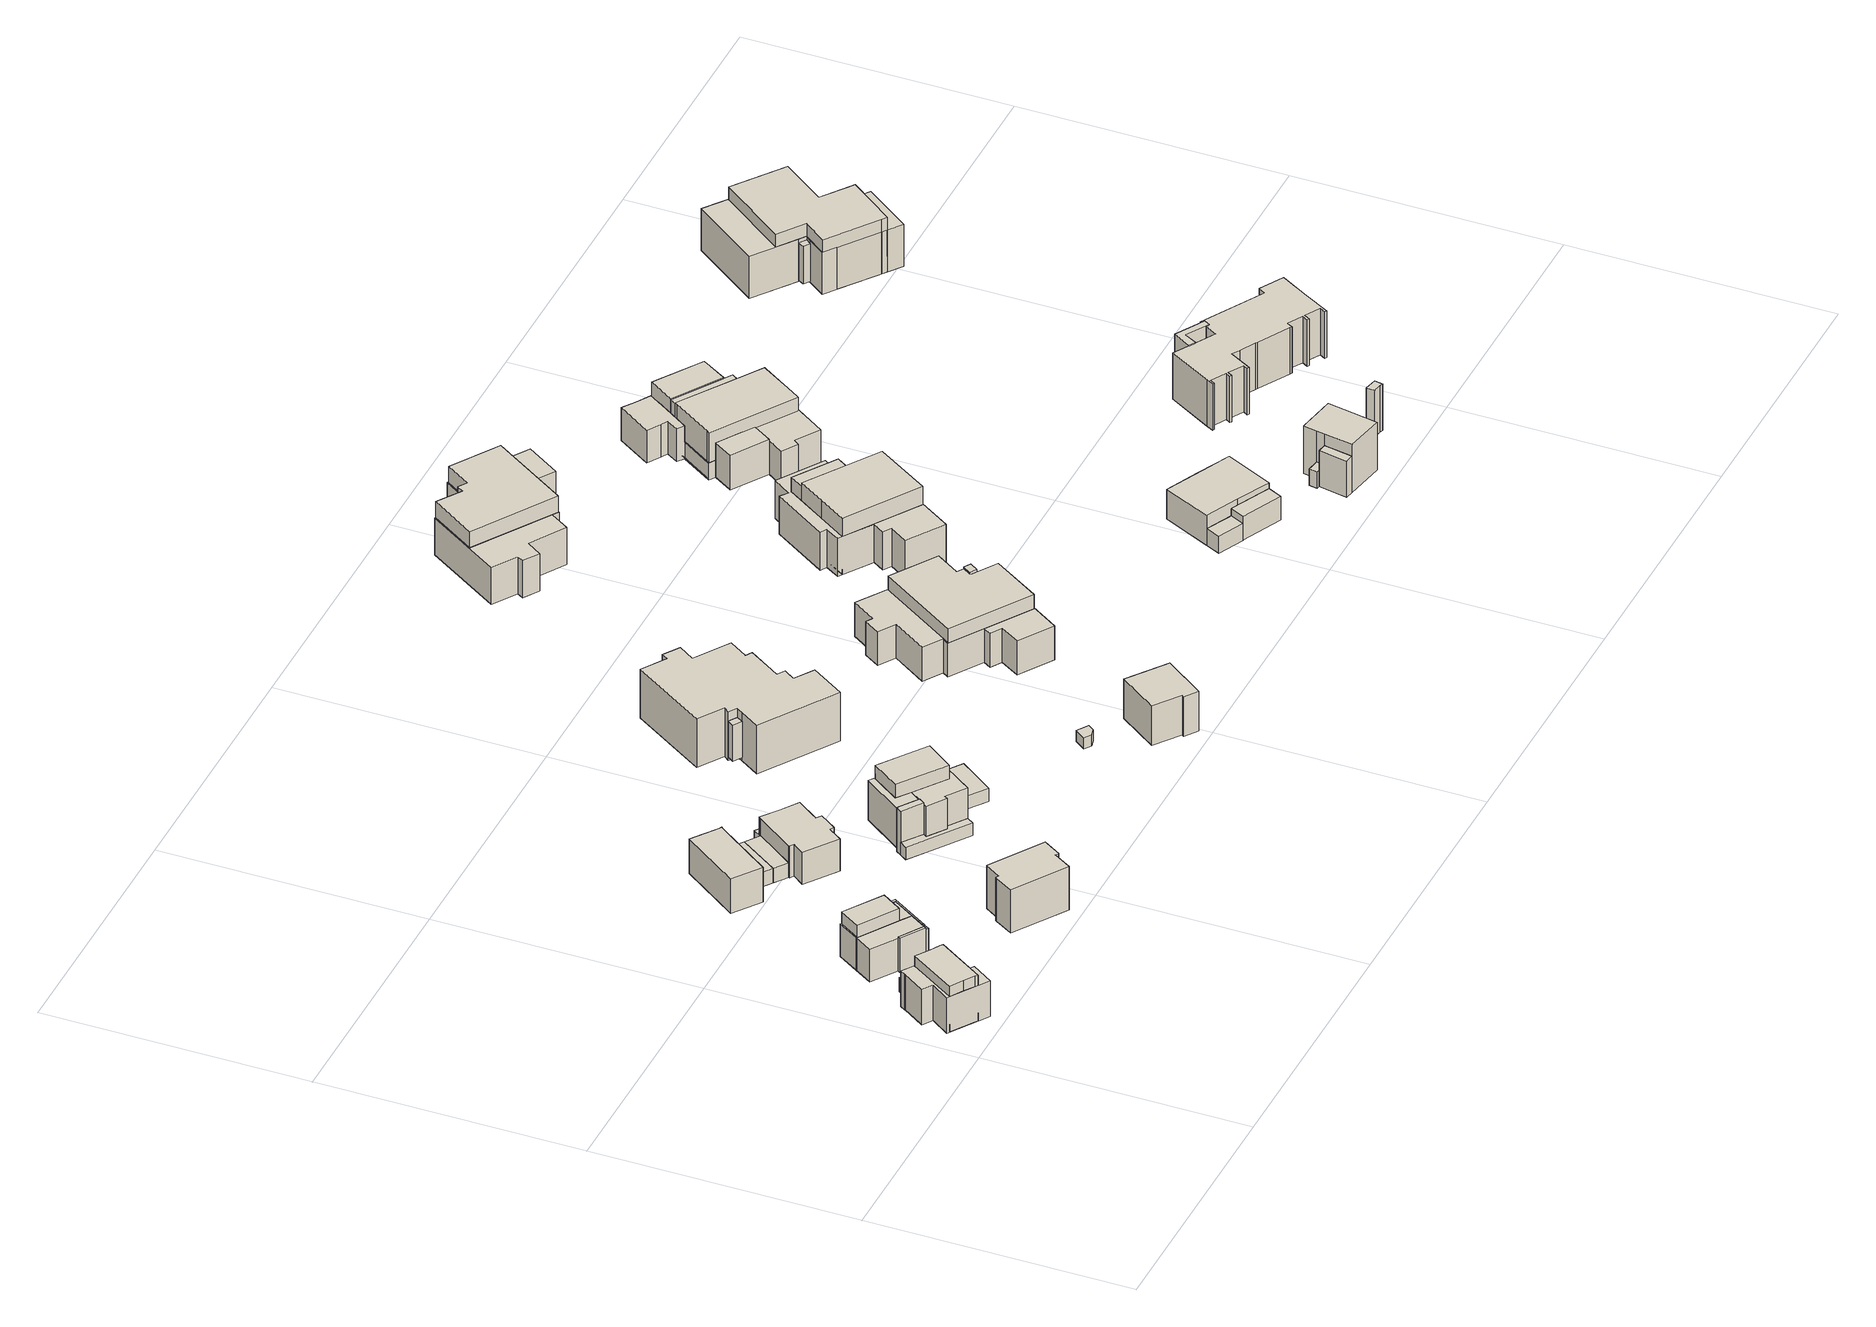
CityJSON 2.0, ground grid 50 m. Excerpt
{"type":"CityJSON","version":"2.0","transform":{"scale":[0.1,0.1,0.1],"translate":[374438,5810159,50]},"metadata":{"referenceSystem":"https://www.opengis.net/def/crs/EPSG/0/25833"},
"CityObjects":{
"building1":{"type":"Building","attributes":{"Gemeindeschluessel":"11000006","function":"31001_1010"},"address":[{"country":"Germany","locality":"Berlin","thoroughfareNumber":"17","thoroughfareName":"Am kleinen Anger"}],"children":["building1-1","building1-2"]},
"building1-1":{"type":"BuildingPart","attributes":{"BezugspunktDach":"2200","measuredHeight":9.65,"storeysAboveGround":3},"parents":["building1"],"geometry":[{"type":"MultiSurface","lod":"1","boundaries":[[[0,1,2,3,4,5,6,7]],[[8,9,10,11,12,13,14,15]],[[16,17,7,6]],[[18,16,8,6,5]],[[19,18,9,5,4]],[[20,19,10,4,3]],[[21,20,3,2]],[[22,21,2,1]],[[23,22,13,1,0]],[[17,23,0,7]],[[24,8,15,25,17,16]],[[9,8,16,18]],[[10,9,18,19]],[[26,11,10,19,20]],[[12,11,20,21]],[[13,12,21,22]],[[14,13,22,23]],[[15,14,27,23,17]]]}]},
"building1-2":{"type":"BuildingPart","attributes":{"BezugspunktDach":"2200","measuredHeight":7.39,"storeysAboveGround":3},"parents":["building1"],"geometry":[{"type":"MultiSurface","lod":"1","boundaries":[[[28,29,30,31,32,33,34,35,36,37,38],[20,21,17,16]],[[39,40,41,42,43,44,45,46,47,48,49],[15,12,11,8]],[[39,49,38,37]],[[40,39,37,36]],[[41,40,36,35]],[[42,41,35,34]],[[43,42,34,33]],[[44,43,33,32]],[[45,44,32,31]],[[46,45,31,30]],[[47,46,30,29]],[[48,47,29,28]],[[49,48,28,38]],[[12,15,17,15,14,13,12,21]],[[12,21,12,11]],[[8,11,10,9,8,16]],[[15,8,50,16,17]],[[21,12,13,22]],[[22,13,14,23]],[[23,14,15,17]],[[11,12,21,20]],[[16,8,9,18]],[[18,9,10,19]],[[20,19,51,10,11]]]}]},
"building2":{"type":"Building","attributes":{"Gemeindeschluessel":"11000006","BezugspunktDach":"2200","function":"31001_2463","measuredHeight":2.89,"storeysAboveGround":1},"address":[{"country":"Germany","locality":"Berlin","thoroughfareNumber":"17 (1)","thoroughfareName":"Am kleinen Anger"}],"geometry":[{"type":"Solid","lod":"1","boundaries":[[[[52,53,54,55]],[[56,57,45,44]],[[56,44,55,54]],[[57,56,54,53]],[[45,57,53,52]],[[44,45,52,55]]]]}]},
"building3":{"type":"Building","attributes":{"Gemeindeschluessel":"11000006","BezugspunktDach":"2200","function":"51009_1610","measuredHeight":2.9,"storeysAboveGround":0},"address":[{"country":"Germany","locality":"Berlin"}],"geometry":[{"type":"Solid","lod":"1","boundaries":[[[[58,59,53,52,60]],[[45,57,61,47,46]],[[45,46,60,52]],[[57,45,52,53]],[[61,57,53,59]],[[47,61,59,58]],[[46,47,58,60]]]]}]},
"building4":{"type":"Building","attributes":{"Gemeindeschluessel":"11000006","function":"31001_1010"},"address":[{"country":"Germany","locality":"Berlin","thoroughfareNumber":"19","thoroughfareName":"Am kleinen Anger"}],"children":["building4-1","building4-2","building4-3","building4-4","building4-5"]},
"building4-1":{"type":"BuildingPart","attributes":{"BezugspunktDach":"2200","measuredHeight":7.08,"storeysAboveGround":3},"parents":["building4"],"geometry":[{"type":"MultiSurface","lod":"1","boundaries":[[[62,63,64,65]],[[66,67,68,69]],[[66,69,65,64]],[[67,70,71,64,63]],[[68,72,70,63,62]],[[69,68,62,65]],[[66,71,70,67]],[[67,70,72,68]]]}]},
"building4-2":{"type":"BuildingPart","attributes":{"BezugspunktDach":"2200","measuredHeight":6.82,"storeysAboveGround":3},"parents":["building4"],"geometry":[{"type":"MultiSurface","lod":"1","boundaries":[[[73,74,75,76,77,78,79,80,81]],[[82,83,84,85,86,87,88,89,90]],[[82,90,81,80]],[[83,82,80,79]],[[87,86,87,91]],[[84,83,92,79,78]],[[85,84,78,77]],[[86,85,77,76]],[[91,87,86,93,76,75]],[[88,87,75,74,94]],[[89,88,95,74,73]],[[90,89,73,81]]]}]},
"building4-3":{"type":"BuildingPart","attributes":{"BezugspunktDach":"2200","measuredHeight":6.88,"storeysAboveGround":3},"parents":["building4"],"geometry":[{"type":"MultiSurface","lod":"1","boundaries":[[[96,97,98,99,100,101]],[[84,83,102,103,104,105]],[[78,77,106,101,100]],[[83,79,78,84,100,99]],[[102,83,99,98]],[[103,102,98,97]],[[104,103,97,96]],[[105,106,107,96,101]],[[84,85,77,78]],[[85,105,108,106,77]],[[84,78,79,83]],[[104,107,106,105]]]}]},
"building4-4":{"type":"BuildingPart","attributes":{"BezugspunktDach":"2200","measuredHeight":9.31,"storeysAboveGround":3},"parents":["building4"],"geometry":[{"type":"MultiSurface","lod":"1","boundaries":[[[109,110,111,112]],[[88,87,86,89]],[[74,73,112,111]],[[75,74,88,111,110]],[[76,75,87,110,109]],[[89,73,76,109,112]],[[88,89,113,73,74]],[[114,87,88,74,75]],[[86,87,75,76]],[[86,115,76,73,89]]]}]},
"building4-5":{"type":"BuildingPart","attributes":{"BezugspunktDach":"2200","measuredHeight":6.82,"storeysAboveGround":3},"parents":["building4"],"geometry":[{"type":"MultiSurface","lod":"1","boundaries":[[[71,70,72,116,107,106,77,76,73,81,117]],[[90,89,86,85,105,104,118,68,67,66,119]],[[90,119,117,81]],[[86,89,73,89,86,76]],[[105,85,77,85,105,120]],[[105,106,105,104]],[[118,104,107,116]],[[68,118,116,72]],[[66,67,121,67,66,122]],[[119,66,71,117]],[[89,90,81,73]],[[85,86,76,77]],[[120,105,85,77,106]],[[104,105,106,107]],[[67,68,72,70]],[[122,66,67,121,70,71]]]}]},
"building5":{"type":"Building","attributes":{"Gemeindeschluessel":"11000006","BezugspunktDach":"2200","function":"31001_1010","measuredHeight":10.12,"storeysAboveGround":2},"address":[{"country":"Germany","locality":"Berlin","thoroughfareNumber":"20","thoroughfareName":"Am kleinen Anger"}],"geometry":[{"type":"Solid","lod":"1","boundaries":[[[[123,124,125,126,127,128,129,130,131,132]],[[133,134,135,136,137,138,139,140,141,142]],[[133,142,132,131]],[[134,133,131,130]],[[135,134,130,129]],[[136,135,129,128]],[[137,136,128,127]],[[138,137,127,126]],[[139,138,126,125]],[[140,139,125,124]],[[141,140,124,123]],[[142,141,123,132]]]]}]},
"building6":{"type":"Building","attributes":{"Gemeindeschluessel":"11000006","BezugspunktDach":"2200","function":"31001_1010","measuredHeight":7.26,"storeysAboveGround":2},"address":[{"country":"Germany","locality":"Berlin","thoroughfareNumber":"23","thoroughfareName":"Am kleinen Anger"}],"geometry":[{"type":"Solid","lod":"1","boundaries":[[[[143,144,145,146,147,148,149,150]],[[151,152,153,154,155,156,157,158]],[[151,158,150,149]],[[152,151,149,148]],[[153,152,148,147]],[[154,153,147,146]],[[155,154,146,145]],[[156,155,145,144]],[[157,156,144,143]],[[158,157,143,150]]]]}]},
"building7":{"type":"Building","attributes":{"Gemeindeschluessel":"11000006","BezugspunktDach":"2200","function":"31001_2463","measuredHeight":2.98,"storeysAboveGround":1},"address":[{"country":"Germany","locality":"Berlin","thoroughfareNumber":"23 (1)","thoroughfareName":"Am kleinen Anger"}],"geometry":[{"type":"Solid","lod":"1","boundaries":[[[[159,160,161,162]],[[155,163,164,156]],[[155,156,162,161]],[[163,155,161,160]],[[164,163,160,159]],[[156,164,159,162]]]]}]},
"building8":{"type":"Building","attributes":{"Gemeindeschluessel":"11000006","BezugspunktDach":"2200","function":"51009_1610","measuredHeight":3.49,"storeysAboveGround":0},"address":[{"country":"Germany","locality":"Berlin"}],"geometry":[{"type":"Solid","lod":"1","boundaries":[[[[165,166,167,168]],[[169,170,153,152]],[[169,152,168,167]],[[170,169,167,166]],[[153,170,166,165]],[[152,153,165,168]]]]}]},
"building9":{"type":"Building","attributes":{"Gemeindeschluessel":"11000006","BezugspunktDach":"2200","function":"31001_2463","measuredHeight":2.97,"storeysAboveGround":1},"address":[{"country":"Germany","locality":"Berlin","thoroughfareNumber":"21 (1)","thoroughfareName":"Am kleinen Anger"}],"geometry":[{"type":"Solid","lod":"1","boundaries":[[[[171,172,173,160,159]],[[163,174,175,176,164]],[[163,164,159,160]],[[174,163,160,173]],[[175,174,173,172]],[[176,175,172,171]],[[164,176,171,159]]]]}]},
"building10":{"type":"Building","attributes":{"Gemeindeschluessel":"11000006","BezugspunktDach":"2200","function":"31001_1010","measuredHeight":6.57,"storeysAboveGround":2},"address":[{"country":"Germany","locality":"Berlin","thoroughfareNumber":"21","thoroughfareName":"Am kleinen Anger"}],"geometry":[{"type":"Solid","lod":"1","boundaries":[[[[177,178,179,180,181,182,183,184,185,186,187,188,189]],[[190,191,176,175,192,193,194,195,196,197,198,199,200]],[[190,200,189,188]],[[191,190,188,187]],[[176,191,187,186]],[[175,176,186,185]],[[192,175,185,184]],[[193,192,184,183]],[[194,193,183,182]],[[195,194,182,181]],[[196,195,181,180]],[[197,196,180,179]],[[198,197,179,178]],[[199,198,178,177]],[[200,199,177,189]]]]}]},
"building11":{"type":"Building","attributes":{"Gemeindeschluessel":"11000006","BezugspunktDach":"2200","function":"51009_1610","measuredHeight":2.98,"storeysAboveGround":0},"address":[{"country":"Germany","locality":"Berlin"}],"geometry":[{"type":"Solid","lod":"1","boundaries":[[[[172,201,202,203,204,173]],[[205,206,193,192,175,174]],[[205,174,173,204]],[[206,205,204,203]],[[193,206,203,202]],[[192,193,202,201]],[[175,192,201,172]],[[174,175,172,173]]]]}]},
"building12":{"type":"Building","attributes":{"Gemeindeschluessel":"11000006","function":"31001_1010"},"address":[{"country":"Germany","locality":"Berlin","thoroughfareNumber":"22","thoroughfareName":"Am kleinen Anger"}],"children":["building12-1","building12-2","building12-3","building12-4","building12-5"]},
"building12-1":{"type":"BuildingPart","attributes":{"BezugspunktDach":"2200","measuredHeight":2.6,"storeysAboveGround":3},"parents":["building12"],"geometry":[{"type":"MultiSurface","lod":"1","boundaries":[[[207,208,209,210,211,212,213,214]],[[215,216,217,218,219,220,221,222]],[[215,222,214,213]],[[217,216,212,223,224,211]],[[218,217,211,224,225]],[[219,218,225,226]],[[220,219,209,226,227,208]],[[221,220,208,207]],[[222,221,207,214]],[[216,215,213,212]],[[211,224,223,212]],[[225,224,211,210]],[[226,225,210,209]],[[208,227,226,209]]]}]},
"building12-2":{"type":"BuildingPart","attributes":{"BezugspunktDach":"2200","measuredHeight":9.08,"storeysAboveGround":3},"parents":["building12"],"geometry":[{"type":"MultiSurface","lod":"1","boundaries":[[[228,229,230,231]],[[232,233,216,215]],[[232,215,231,230]],[[233,232,234,235,236,237,230,229]],[[238,236,229,228]],[[216,233,239,235,223]],[[213,212,240,228,231]],[[237,236,235,234]],[[223,235,239,236,238]],[[241,215,216,240,212,213]]]}]},
"building12-3":{"type":"BuildingPart","attributes":{"BezugspunktDach":"2200","measuredHeight":8.25,"storeysAboveGround":3},"parents":["building12"],"geometry":[{"type":"MultiSurface","lod":"1","boundaries":[[[242,243,244,245,246,247,248,249,250,251,252,253,254,255,256,236,238,257]],[[223,235,258,259,260,261,262,263,264,265,266,267,268,269,227,226,225,224]],[[223,212,211,224,257,238]],[[259,258,270,271,255]],[[260,259,271,272]],[[261,260,272,273]],[[263,262,252,251]],[[264,263,251,250]],[[265,264,250,249]],[[266,265,249,248]],[[267,266,248,247]],[[268,267,247,246]],[[269,268,246,245]],[[227,269,245,244]],[[274,209,208,227,244,243]],[[210,209,226,243,242]],[[224,211,210,242,257]],[[224,211,212,223]],[[235,223,238,236,275]],[[258,235,236,256]],[[256,255,271,270]],[[272,271,255,254]],[[273,272,276,254,253]],[[253,252,262,261]],[[226,227,208,209,274]],[[225,226,209,210]],[[225,210,211,224]]]}]},
"building12-4":{"type":"BuildingPart","attributes":{"BezugspunktDach":"2200","measuredHeight":8.25,"storeysAboveGround":3},"parents":["building12"],"geometry":[{"type":"MultiSurface","lod":"1","boundaries":[[[236,256,277,278,253,252,279,237]],[[280,262,261,281,282,258,235,234]],[[280,234,237,279]],[[262,280,279,252]],[[281,261,253,273,283,284]],[[282,281,283,285,277]],[[258,282,285,270,256]],[[252,253,261,262]],[[284,283,273,253,278]],[[278,277,285,283]],[[277,256,270,285]],[[235,258,256,236,286]],[[235,236,237,234]]]}]},
"building12-5":{"type":"BuildingPart","attributes":{"BezugspunktDach":"2200","measuredHeight":10.06,"storeysAboveGround":3},"parents":["building12"],"geometry":[{"type":"MultiSurface","lod":"1","boundaries":[[[287,288,289,290]],[[283,272,271,285]],[[278,277,290,289]],[[272,254,253,278,289,288]],[[271,255,254,291,288,287]],[[277,256,292,256,255,287,290]],[[283,285,277,278]],[[273,253,254,272]],[[283,278,253,273]],[[272,291,254,255,271]],[[271,255,256,270]],[[293,285,270,292,256,277]]]}]},
"building13":{"type":"Building","attributes":{"Gemeindeschluessel":"11000006","BezugspunktDach":"2200","function":"31001_2463","measuredHeight":2.75,"storeysAboveGround":1},"address":[{"country":"Germany","locality":"Berlin","thoroughfareNumber":"22 (1)","thoroughfareName":"Am kleinen Anger"}],"geometry":[{"type":"Solid","lod":"1","boundaries":[[[[294,295,296,297,298,299]],[[300,301,302,303,304,305]],[[300,305,299,298]],[[301,300,298,297]],[[302,301,297,296]],[[303,302,296,295]],[[304,303,295,294]],[[305,304,294,299]]]]}]},
"building14":{"type":"Building","attributes":{"Gemeindeschluessel":"11000006","BezugspunktDach":"2200","function":"51009_1610","measuredHeight":7.48,"storeysAboveGround":0},"address":[{"country":"Germany","locality":"Berlin"}],"geometry":[{"type":"Solid","lod":"1","boundaries":[[[[306,307,308,309]],[[310,311,312,313]],[[310,313,309,308]],[[311,310,308,307]],[[312,311,307,306]],[[313,312,306,309]]]]}]},
"building15":{"type":"Building","attributes":{"Gemeindeschluessel":"11000006","BezugspunktDach":"2200","function":"31001_1010","measuredHeight":10.14,"storeysAboveGround":3},"address":[{"country":"Germany","locality":"Berlin","thoroughfareNumber":"25","thoroughfareName":"Am kleinen Anger"}],"geometry":[{"type":"Solid","lod":"1","boundaries":[[[[314,315,316,317,318,319,320,321,322,323,324,325,326,327,328,329,330,331,332]],[[333,334,335,336,337,338,339,340,341,342,343,344,345,346,347,348,349,350,351]],[[333,351,332,331]],[[334,333,331,330]],[[335,334,330,329]],[[336,335,329,328]],[[337,336,328,327]],[[338,337,327,326]],[[339,338,326,325]],[[340,339,325,324]],[[341,340,324,323]],[[342,341,323,322]],[[343,342,322,321]],[[344,343,321,320]],[[345,344,320,319]],[[346,345,319,318]],[[347,346,318,317]],[[348,347,317,316]],[[349,348,316,315]],[[350,349,315,314]],[[351,350,314,332]]]]}]},
"building16":{"type":"Building","attributes":{"Gemeindeschluessel":"11000006","BezugspunktDach":"2200","function":"31001_1000","measuredHeight":2.38,"storeysAboveGround":1},"address":[{"country":"Germany","locality":"Berlin","thoroughfareNumber":"30 (1)","thoroughfareName":"Am kleinen Anger"}],"geometry":[{"type":"Solid","lod":"1","boundaries":[[[[352,353,354,355,356]],[[357,358,359,360,361]],[[357,361,356,355]],[[358,357,355,354]],[[359,358,354,353]],[[360,359,353,352]],[[361,360,352,356]]]]}]},
"building17":{"type":"Building","attributes":{"Gemeindeschluessel":"11000006","BezugspunktDach":"2200","function":"31001_1010","measuredHeight":9.2,"storeysAboveGround":2},"address":[{"country":"Germany","locality":"Berlin","thoroughfareNumber":"30","thoroughfareName":"Am kleinen Anger"}],"geometry":[{"type":"Solid","lod":"1","boundaries":[[[[362,363,364,365,366,367,368]],[[369,370,371,372,373,374,375]],[[369,375,368,367]],[[370,369,367,366]],[[371,370,366,365]],[[372,371,365,364]],[[373,372,364,363]],[[374,373,363,362]],[[375,374,362,368]]]]}]},
"building18":{"type":"Building","attributes":{"Gemeindeschluessel":"11000006","function":"31001_1010"},"address":[{"country":"Germany","locality":"Berlin","thoroughfareNumber":"23","thoroughfareName":"Max-Liebermann-Allee"}],"children":["building18-1","building18-2"]},
"building18-1":{"type":"BuildingPart","attributes":{"BezugspunktDach":"2200","measuredHeight":9.6,"storeysAboveGround":3},"parents":["building18"],"geometry":[{"type":"MultiSurface","lod":"1","boundaries":[[[376,377,378,379,380,381,382,383,384,385]],[[386,387,388,389,390,391,392,393,394,395]],[[396,397,385,384]],[[398,399,396,384,383]],[[400,399,383,382]],[[401,400,388,382,381]],[[390,389,381,380]],[[391,390,380,379]],[[402,403,379,378]],[[404,402,392,378,377]],[[394,405,404,393,377,376]],[[397,405,406,376,385]],[[386,395,397,396]],[[387,386,396,399,398]],[[407,388,387,399,400]],[[408,389,388,400,401]],[[409,392,391,410,403,402]],[[393,392,402,404]],[[393,404,405,394]],[[395,394,406,405,397]]]}]},
"building18-2":{"type":"BuildingPart","attributes":{"BezugspunktDach":"2200","measuredHeight":6.95,"storeysAboveGround":3},"parents":["building18"],"geometry":[{"type":"MultiSurface","lod":"1","boundaries":[[[411,412,413,414,415,416,417,418,419,403,402,404,405,397,396,399,400,401,420,421,422,423,424,425,426]],[[427,428,429,430,431,432,433,434,435,436,437,438,439,440,441,442,443,444,445,446,447,448,449,450,451]],[[427,451,426,425]],[[428,427,425,424]],[[429,428,424,423]],[[430,429,423,422]],[[431,430,422,421]],[[432,431,421,420]],[[433,432,420,401]],[[434,433,389,388]],[[435,434,400,388,387]],[[436,435,387,386]],[[437,436,386,395,397]],[[438,437,452,395,394,405]],[[439,438,394,393]],[[440,439,453,393,392]],[[441,440,392,391]],[[442,441,403,419]],[[443,442,419,418]],[[444,443,418,417]],[[445,444,417,416]],[[446,445,416,415]],[[447,446,415,414]],[[448,447,414,413]],[[449,448,413,412]],[[450,449,412,411]],[[451,450,411,426]],[[388,389,454,401,400]],[[387,388,400,399]],[[386,387,399,396]],[[455,396,397,395,386]],[[397,405,394,395,452]],[[393,394,405,404]],[[392,393,453,404,402,409]],[[391,392,402,403]]]}]},
"building19":{"type":"Building","attributes":{"Gemeindeschluessel":"11000006","BezugspunktDach":"2200","function":"51009_1610","measuredHeight":9.64,"storeysAboveGround":0},"address":[{"country":"Germany","locality":"Berlin"}],"geometry":[{"type":"Solid","lod":"1","boundaries":[[[[456,457,458,459]],[[460,461,462,463]],[[460,463,459,458]],[[461,460,458,457]],[[462,461,457,456]],[[463,462,456,459]]]]}]},
"building20":{"type":"Building","attributes":{"Gemeindeschluessel":"11000006","function":"31001_1010"},"address":[{"country":"Germany","locality":"Berlin","thoroughfareNumber":"11","thoroughfareName":"Am Löwentor"}],"children":["building20-1","building20-2"]},
"building20-1":{"type":"BuildingPart","attributes":{"BezugspunktDach":"2200","measuredHeight":10.96,"storeysAboveGround":3},"parents":["building20"],"geometry":[{"type":"MultiSurface","lod":"1","boundaries":[[[464,465,466,467,468,469,470,471,472,473,474]],[[475,476,477,478,479,480,481,482,483,484,485]],[[486,487,488,474,473]],[[489,486,473,472]],[[477,490,489,472,471]],[[478,477,471,470]],[[479,478,470,469]],[[480,479,469,468]],[[491,492,493,468,467]],[[494,492,481,467,466]],[[495,494,466,465]],[[496,495,483,465,464]],[[487,496,464,474]],[[497,475,485,488,487,486]],[[476,475,486,489]],[[476,489,490,477]],[[481,480,493,492,491]],[[498,482,481,492,494]],[[483,482,494,495]],[[484,483,495,496]],[[485,484,496,487]]]}]},
"building20-2":{"type":"BuildingPart","attributes":{"BezugspunktDach":"2200","measuredHeight":7.63,"storeysAboveGround":3},"parents":["building20"],"geometry":[{"type":"MultiSurface","lod":"1","boundaries":[[[499,500,501,502,503,504,505,506,507,508,509,510,511,512,493,492,494,495,496,487,486,489,490,513,514]],[[515,477,476,475,485,484,483,482,481,480,516,517,518,519,520,521,522,523,524,525,526,527,528,529,530]],[[515,530,514,513]],[[477,515,513,490]],[[476,477,476,489]],[[475,476,475,486]],[[483,484,496,484,483,495]],[[482,483,495,483,482,494]],[[481,482,481,492]],[[481,492,481,480]],[[516,480,493,512]],[[517,516,512,511]],[[518,517,511,510]],[[519,518,510,509]],[[520,519,509,508]],[[521,520,508,507]],[[522,521,507,506]],[[523,522,506,505]],[[524,523,505,504]],[[525,524,504,503]],[[526,525,503,502]],[[527,526,502,501]],[[528,527,501,500]],[[529,528,500,499]],[[530,529,499,514]],[[531,490,489,476,477]],[[489,486,475,476]],[[485,475,486,487]],[[484,485,487,496]],[[532,494,492,481,482]],[[480,481,492,493,533]]]}]},
"building21":{"type":"Building","attributes":{"Gemeindeschluessel":"11000006","function":"31001_1010"},"address":[{"country":"Germany","locality":"Berlin","thoroughfareNumber":"25","thoroughfareName":"Max-Liebermann-Allee"}],"children":["building21-1","building21-2","building21-3"]},
"building21-1":{"type":"BuildingPart","attributes":{"BezugspunktDach":"2200","measuredHeight":12.37,"storeysAboveGround":3},"parents":["building21"],"geometry":[{"type":"MultiSurface","lod":"1","boundaries":[[[534,535,536,537,538]],[[539,540,541,542,543]],[[544,545,538,537]],[[546,544,539,537,536]],[[547,548,549,550,536,535]],[[542,551,547,541,535,534]],[[545,551,552,534,538]],[[539,543,545,544]],[[540,539,544,546]],[[540,550,549,553]],[[541,553,554,548,547]],[[541,547,551,542]],[[543,542,552,551,545]]]}]},
"building21-2":{"type":"BuildingPart","attributes":{"BezugspunktDach":"2200","measuredHeight":10.8,"storeysAboveGround":3},"parents":["building21"],"geometry":[{"type":"MultiSurface","lod":"1","boundaries":[[[549,555,556,550]],[[557,558,553,540]],[[557,559,546,560,550,556]],[[561,559,556,555]],[[562,548,561,558,555,549]],[[540,560,546,559,557]],[[558,557,559,561]],[[553,558,561,548,562]],[[540,553,549,550,563]]]}]},
"building21-3":{"type":"BuildingPart","attributes":{"BezugspunktDach":"2200","measuredHeight":7.95,"storeysAboveGround":3},"parents":["building21"],"geometry":[{"type":"MultiSurface","lod":"1","boundaries":[[[564,565,566,567,568,569,570,571,572,573,574,575,576,577,578,579],[547,551,545,559,561,548]],[[580,581,582,583,584,585,586,587,588,589,590,591,592,593,594,595],[558,557,543,542,541,553]],[[580,595,579,578]],[[581,580,578,577]],[[582,581,577,576]],[[583,582,576,575]],[[584,583,575,574]],[[585,584,574,573]],[[586,585,573,572]],[[587,586,572,571]],[[588,587,571,570]],[[589,588,570,569]],[[590,589,569,568]],[[591,590,568,567]],[[592,591,567,566]],[[593,592,566,565]],[[594,593,565,564]],[[595,594,564,579]],[[553,548,553,558]],[[557,558,561,558,557,596]],[[543,557,540,539,543,545]],[[553,541,597,541,553,548]],[[558,553,548,561]],[[596,557,558,561,559]],[[545,543,539,544]],[[544,539,540,546]],[[598,559,546,599,540,557]],[[542,543,545,551]],[[541,542,551,547]],[[547,548,553,541,597]]]}]},
"building22":{"type":"Building","attributes":{"Gemeindeschluessel":"11000006","BezugspunktDach":"2200","function":"51009_1610","measuredHeight":4.86,"storeysAboveGround":0},"address":[{"country":"Germany","locality":"Berlin"}],"geometry":[{"type":"Solid","lod":"1","boundaries":[[[[600,601,602,603]],[[604,605,606,607]],[[604,607,603,602]],[[605,604,602,601]],[[606,605,601,600]],[[607,606,600,603]]]]}]},
"building23":{"type":"Building","attributes":{"Gemeindeschluessel":"11000006","BezugspunktDach":"2200","function":"51009_1610","measuredHeight":5.92,"storeysAboveGround":0},"address":[{"country":"Germany","locality":"Berlin"}],"geometry":[{"type":"Solid","lod":"1","boundaries":[[[[608,609,610,611,612]],[[613,614,615,616,617]],[[613,617,612,611]],[[614,613,611,610]],[[615,614,610,609]],[[616,615,609,608]],[[617,616,608,612]]]]}]},
"building24":{"type":"Building","attributes":{"Gemeindeschluessel":"11000006","function":"31001_2070"},"address":[{"country":"Germany","locality":"Berlin","thoroughfareNumber":"5","thoroughfareName":"An der Obstwiese"}],"children":["building24-1","building24-2"]},
"building24-1":{"type":"BuildingPart","attributes":{"BezugspunktDach":"2200","measuredHeight":8.94,"storeysAboveGround":1},"parents":["building24"],"geometry":[{"type":"MultiSurface","lod":"1","boundaries":[[[618,619,620,621,622,623]],[[624,625,626,627,628,629]],[[624,629,623,622]],[[625,624,622,621]],[[626,625,621,620]],[[627,626,620,619]],[[628,627,619,618]],[[630,631,632,628,618,623]],[[633,629,634,632,631,630]]]}]},
"building24-2":{"type":"BuildingPart","attributes":{"BezugspunktDach":"2200","measuredHeight":3.5,"storeysAboveGround":1},"parents":["building24"],"geometry":[{"type":"Solid","lod":"1","boundaries":[[[[635,631,630,636]],[[629,632,637,638]],[[629,638,636,630]],[[637,632,631,635]],[[638,637,635,636]],[[632,629,630,631]]]]}]},
"building25":{"type":"Building","attributes":{"Gemeindeschluessel":"11000006","function":"31001_1010"},"address":[{"country":"Germany","locality":"Berlin","thoroughfareNumber":"27","thoroughfareName":"Max-Liebermann-Allee"}],"children":["building25-1","building25-2","building25-3","building25-4","building25-5","building25-6","building25-7","building25-8","building25-9"]},
"building25-1":{"type":"BuildingPart","attributes":{"BezugspunktDach":"2200","measuredHeight":9.85,"storeysAboveGround":3},"parents":["building25"],"geometry":[{"type":"MultiSurface","lod":"1","boundaries":[[[639,640,641,642,643,644,645,646,647]],[[648,649,650,651,652,653,654,655,656]],[[657,658,656,647,646]],[[659,657,648,646,645]],[[650,649,645,644]],[[660,661,644,643]],[[662,663,651,643,642]],[[664,662,642,641]],[[665,664,653,641,640]],[[666,667,665,654,640,639]],[[656,658,667,639,647]],[[648,656,658,657]],[[649,648,657,659]],[[668,651,650,661,660]],[[652,651,663,662]],[[653,652,669,662,664]],[[654,653,664,665]],[[655,654,665,667,666]],[[655,667,658,656]]]}]},
"building25-2":{"type":"BuildingPart","attributes":{"BezugspunktDach":"2200","measuredHeight":9.51,"storeysAboveGround":3},"parents":["building25"],"geometry":[{"type":"MultiSurface","lod":"1","boundaries":[[[660,670,671,672,673,674,661]],[[675,676,677,678,679,651,650]],[[680,681,661,674]],[[677,676,673,672]],[[678,677,672,671]],[[679,678,671,670]],[[651,679,670,660]],[[675,650,681,680]],[[675,674,673,676]],[[650,651,660,661,682]]]}]},
"building25-3":{"type":"BuildingPart","attributes":{"BezugspunktDach":"2200","measuredHeight":9.71,"storeysAboveGround":3},"parents":["building25"],"geometry":[{"type":"MultiSurface","lod":"1","boundaries":[[[683,684,685,686]],[[687,688,676,675]],[[689,690,680,675,686,685]],[[691,690,685,684]],[[676,692,691,688,684,683]],[[693,674,673,694,683,686]],[[687,675,680,690,689]],[[688,687,690,691]],[[688,691,692,676]],[[675,676,694,673,674,693]]]}]},
"building25-4":{"type":"BuildingPart","attributes":{"BezugspunktDach":"2200","measuredHeight":7.04,"storeysAboveGround":3},"parents":["building25"],"geometry":[{"type":"MultiSurface","lod":"1","boundaries":[[[695,696,697,698,699,700,701,702]],[[703,704,655,705,706,707,708,709]],[[703,709,702,701]],[[710,667,711,700,699]],[[705,655,699,698]],[[706,705,698,697]],[[707,706,697,696]],[[708,707,696,695]],[[709,708,695,702]],[[704,703,701,700]],[[655,704,711,667,710]]]}]},
"building25-5":{"type":"BuildingPart","attributes":{"BezugspunktDach":"2200","measuredHeight":7.17,"storeysAboveGround":3},"parents":["building25"],"geometry":[{"type":"MultiSurface","lod":"1","boundaries":[[[712,713,714,715,716,717,718,719,720]],[[721,722,723,687,724,725,726,727,728]],[[721,728,720,719]],[[722,721,719,718]],[[723,722,718,717]],[[687,723,717,716]],[[729,690,716,715]],[[725,724,715,714]],[[726,725,714,713]],[[727,726,713,712]],[[728,727,712,720]],[[724,687,690,729]]]}]},
"building25-6":{"type":"BuildingPart","attributes":{"BezugspunktDach":"2200","measuredHeight":7.19,"storeysAboveGround":3},"parents":["building25"],"geometry":[{"type":"MultiSurface","lod":"1","boundaries":[[[730,731,732,733]],[[734,704,703,735]],[[734,735,733,732]],[[704,711,736,732,731]],[[737,701,700,704,731,730]],[[735,703,730,733]],[[734,736,711,704]],[[703,704,700,701,737]]]}]},
"building25-7":{"type":"BuildingPart","attributes":{"BezugspunktDach":"2200","measuredHeight":3.5,"storeysAboveGround":3},"parents":["building25"],"geometry":[{"type":"MultiSurface","lod":"1","boundaries":[[[738,739,740,663,662,667]],[[652,651,679,741,705,655]],[[652,655,654,653,652,662]],[[651,652,651,663]],[[679,651,663,740]],[[741,679,740,739]],[[705,741,739,738]],[[655,705,738,667]],[[662,652,653,664]],[[664,653,654,665]],[[667,665,654,655]],[[662,663,651,652]]]}]},
"building25-8":{"type":"BuildingPart","attributes":{"BezugspunktDach":"2200","measuredHeight":3.5,"storeysAboveGround":3},"parents":["building25"],"geometry":[{"type":"Solid","lod":"1","boundaries":[[[[691,692,742,743,744,745,690]],[[723,746,747,677,676,688,687]],[[723,687,690,745]],[[746,723,745,744]],[[747,746,744,743]],[[677,747,743,742]],[[676,677,742,692]],[[688,676,692,691]],[[687,688,691,690]]]]}]},
"building25-9":{"type":"BuildingPart","attributes":{"BezugspunktDach":"2200","measuredHeight":3.5,"storeysAboveGround":3},"parents":["building25"],"geometry":[{"type":"MultiSurface","lod":"1","boundaries":[[[736,667,658,690,729,748]],[[724,687,656,655,734,749]],[[724,749,748,729]],[[687,690,687,675,680,675,650,681,650,649,648,656]],[[655,656,655,667]],[[749,734,736,748]],[[729,690,687,724]],[[656,648,657,658]],[[657,648,649,659]],[[659,649,650,681]],[[681,650,675,680]],[[680,675,687,690]],[[658,667,655,656]],[[655,667,711,704]],[[750,704,711,736,734]]]}]},
"building26":{"type":"Building","attributes":{"Gemeindeschluessel":"11000006","BezugspunktDach":"2200","function":"51009_1610","measuredHeight":3.35,"storeysAboveGround":0},"address":[{"country":"Germany","locality":"Berlin"}],"geometry":[{"type":"Solid","lod":"1","boundaries":[[[[751,752,753,754,755]],[[756,757,758,759,760]],[[756,760,755,754]],[[757,756,754,753]],[[758,757,753,752]],[[759,758,752,751]],[[760,759,751,755]]]]}]},
"building27":{"type":"Building","attributes":{"Gemeindeschluessel":"11000006","function":"31001_1010"},"address":[{"country":"Germany","locality":"Berlin","thoroughfareNumber":"7","thoroughfareName":"An der Obstwiese"}],"children":["building27-1","building27-2"]},
"building27-1":{"type":"BuildingPart","attributes":{"BezugspunktDach":"2200","measuredHeight":9.87,"storeysAboveGround":3},"parents":["building27"],"geometry":[{"type":"MultiSurface","lod":"1","boundaries":[[[761,762,763,764,765,766]],[[758,757,767,768,769,770]],[[771,772,766,765]],[[757,758,765,764]],[[767,757,764,763]],[[768,767,763,762]],[[769,768,762,761]],[[770,769,761,766]],[[758,770,773,772,771]]]}]},
"building27-2":{"type":"BuildingPart","attributes":{"BezugspunktDach":"2200","measuredHeight":7.46,"storeysAboveGround":3},"parents":["building27"],"geometry":[{"type":"MultiSurface","lod":"1","boundaries":[[[772,771,774,775]],[[759,758,770,776]],[[759,776,775,774]],[[758,759,774,771]],[[770,758,770,772]],[[776,770,772,775]],[[777,771,772,770,758]]]}]},
"building28":{"type":"Building","attributes":{"Gemeindeschluessel":"11000006","BezugspunktDach":"2200","function":"51009_1610","measuredHeight":7.81,"storeysAboveGround":0},"address":[{"country":"Germany","locality":"Berlin"}],"geometry":[{"type":"Solid","lod":"1","boundaries":[[[[778,779,780,781]],[[782,783,784,785]],[[782,785,781,780]],[[783,782,780,779]],[[784,783,779,778]],[[785,784,778,781]]]]}]},
"building29":{"type":"Building","attributes":{"Gemeindeschluessel":"11000006","BezugspunktDach":"2200","function":"51009_1610","measuredHeight":9.6,"storeysAboveGround":0},"address":[{"country":"Germany","locality":"Berlin"}],"geometry":[{"type":"Solid","lod":"1","boundaries":[[[[786,787,788,789,790]],[[791,792,793,794,795]],[[791,795,790,789]],[[792,791,789,788]],[[793,792,788,787]],[[794,793,787,786]],[[795,794,786,790]]]]}]},
"building30":{"type":"Building","attributes":{"Gemeindeschluessel":"11000006","BezugspunktDach":"2200","function":"51009_1610","measuredHeight":7.98,"storeysAboveGround":0},"address":[{"country":"Germany","locality":"Berlin"}],"geometry":[{"type":"Solid","lod":"1","boundaries":[[[[796,797,798,799,800,801,802,803]],[[804,805,806,807,808,809,810,811]],[[804,811,803,802]],[[805,804,802,801]],[[806,805,801,800]],[[807,806,800,799]],[[808,807,799,798]],[[809,808,798,797]],[[810,809,797,796]],[[811,810,796,803]]]]}]},
"building31":{"type":"Building","attributes":{"Gemeindeschluessel":"11000006","BezugspunktDach":"2200","function":"31001_1010","measuredHeight":9.59,"storeysAboveGround":1},"address":[{"country":"Germany","locality":"Berlin","thoroughfareNumber":"24, 24A, 24B, 24C","thoroughfareName":"Max-Liebermann-Allee"}],"geometry":[{"type":"Solid","lod":"1","boundaries":[[[[812,813,814,815,816,817,818,819,820,821,822,823,824,825,826,827,828,829,830,831,832,833,834,835,836,837,838,839,840,841,842,843,844,845,846,847,848,849,850]],[[851,852,853,854,855,856,857,858,859,860,861,862,863,864,865,866,867,868,869,870,871,872,873,874,875,876,877,878,879,880,881,882,883,884,885,886,887,888,889]],[[851,889,850,849]],[[852,851,849,848]],[[853,852,848,847]],[[854,853,847,846]],[[855,854,846,845]],[[856,855,845,844]],[[857,856,844,843]],[[858,857,843,842]],[[859,858,842,841]],[[860,859,841,840]],[[861,860,840,839]],[[862,861,839,838]],[[863,862,838,837]],[[864,863,837,836]],[[865,864,836,835]],[[866,865,835,834]],[[867,866,834,833]],[[868,867,833,832]],[[869,868,832,831]],[[870,869,831,830]],[[871,870,830,829]],[[872,871,829,828]],[[873,872,828,827]],[[874,873,827,826]],[[875,874,826,825]],[[876,875,825,824]],[[877,876,824,823]],[[878,877,823,822]],[[879,878,822,821]],[[880,879,821,820]],[[881,880,820,819]],[[882,881,819,818]],[[883,882,818,817]],[[884,883,817,816]],[[885,884,816,815]],[[886,885,815,814]],[[887,886,814,813]],[[888,887,813,812]],[[889,888,812,850]]]]}]},
"building32":{"type":"Building","attributes":{"Gemeindeschluessel":"11000006","BezugspunktDach":"2200","function":"51009_1610","measuredHeight":7.72,"storeysAboveGround":0},"address":[{"country":"Germany","locality":"Berlin"}],"geometry":[{"type":"Solid","lod":"1","boundaries":[[[[890,891,892,893]],[[894,895,896,897]],[[894,897,893,892]],[[895,894,892,891]],[[896,895,891,890]],[[897,896,890,893]]]]}]},
"building33":{"type":"Building","attributes":{"Gemeindeschluessel":"11000006","function":"31001_1010"},"address":[{"country":"Germany","locality":"Berlin","thoroughfareNumber":"8","thoroughfareName":"Am Löwentor"}],"children":["building33-1","building33-2"]},
"building33-1":{"type":"BuildingPart","attributes":{"BezugspunktDach":"2200","measuredHeight":11.28,"storeysAboveGround":3},"parents":["building33"],"geometry":[{"type":"MultiSurface","lod":"1","boundaries":[[[898,899,900,901,902,903,904,905,906,907]],[[908,909,910,911,912,913,914,915,916,917]],[[908,918,919,907,906]],[[920,918,908,906,905]],[[921,920,905,904]],[[922,921,923,904,903]],[[924,922,903,902]],[[925,924,912,902,901]],[[914,926,925,927,901,900]],[[928,929,926,900,899]],[[916,930,929,915,899,898]],[[919,930,898,907]],[[917,931,919,918,908]],[[909,908,918,920]],[[910,909,920,921]],[[911,910,923,921,922]],[[912,911,922,924]],[[913,912,924,925]],[[913,927,925,926,914]],[[915,914,926,929,928]],[[915,929,930,916]],[[917,916,930,919]]]}]},
"building33-2":{"type":"BuildingPart","attributes":{"BezugspunktDach":"2200","measuredHeight":8.68,"storeysAboveGround":3},"parents":["building33"],"geometry":[{"type":"MultiSurface","lod":"1","boundaries":[[[932,933,934,935,936,937,921,920,938,939],[921,922,924,925,926,929,930,919,918,920]],[[940,909,910,941,942,943,944,945,946,947],[908,917,916,915,914,913,912,911,910,909]],[[940,947,939,938]],[[909,940,938,920]],[[910,909,920,921]],[[941,910,921,937]],[[942,941,937,936]],[[943,942,936,935]],[[944,943,935,934]],[[945,944,934,933]],[[946,945,933,932]],[[947,946,932,939]],[[908,909,908,918]],[[908,918,908,917]],[[916,930,916,915]],[[914,915,929,915,914,926]],[[912,913,912,924]],[[920,918,908,909]],[[917,908,918,919]],[[916,917,919,930]],[[915,916,930,929]],[[913,914,926,925]],[[948,925,924,912,913]],[[911,912,924,922]],[[910,911,922,921,949]],[[909,910,950,921,920]]]}]}
},
"vertices":[
[31,40,135],[50,27,135],[54,24,135],[111,112,135],[107,115,135],[87,127,135],[63,143,135],[7,55,135],[63,143,40],[87,127,40],[107,115,40],[111,112,40],[54,24,40],[50,27,40],[31,40,40],[7,55,40],[63,143,114],[7,55,114],[87,127,114],[107,115,114],[111,112,114],[54,24,114],[50,27,114],[31,40,114],[63,143,54],[7,55,82],[111,112,65],[31,40,65],
[74,10,114],[101,51,114],[92,56,114],[124,105,114],[59,147,114],[41,159,114],[34,149,114],[35,148,114],[7,106,114],[26,94,114],[1,58,114],[26,94,40],[7,106,40],[35,148,40],[34,149,40],[41,159,40],[59,147,40],[124,105,40],[92,56,40],[101,51,40],[74,10,40],[1,58,40],[63,143,78],[107,115,106],
[124,105,69],[144,136,69],[79,178,69],[59,147,69],[79,178,40],[144,136,40],
[101,51,69],[153,130,69],[92,56,69],[153,130,40],
[171,169,112],[174,174,112],[130,202,112],[127,198,112],[130,202,41],[174,174,41],[171,169,41],[127,198,41],[174,174,109],[130,202,109],[171,169,109],
[106,266,109],[131,305,109],[202,258,109],[177,220,109],[198,206,109],[224,246,109],[187,270,109],[130,307,109],[105,267,109],[130,307,41],[187,270,41],[224,246,41],[198,206,41],[177,220,41],[202,258,41],[131,305,41],[106,266,41],[105,267,41],[202,258,54],[187,270,66],[177,220,64],[131,305,81],[131,305,76],
[181,175,110],[229,249,110],[190,274,110],[187,270,110],[224,246,110],[179,176,110],[190,274,41],[229,249,41],[181,175,41],[179,176,41],[179,176,109],[181,175,109],[179,176,58],
[177,220,134],[202,258,134],[131,305,134],[106,266,134],[106,266,83],[202,258,71],[177,220,69],
[176,166,109],[83,233,109],[176,166,41],[83,233,41],[179,176,80],[174,174,76],[130,202,69],
[403,7,130],[424,41,130],[429,37,130],[430,37,130],[451,71,130],[352,135,130],[333,105,130],[327,108,130],[325,105,130],[304,71,130],[325,105,40],[327,108,40],[333,105,40],[352,135,40],[451,71,40],[430,37,40],[429,37,40],[424,41,40],[403,7,40],[304,71,40],
[222,487,112],[244,518,112],[296,591,112],[300,595,112],[295,598,112],[270,616,112],[248,632,112],[171,524,112],[248,632,40],[270,616,40],[295,598,40],[300,595,40],[296,591,40],[244,518,40],[222,487,40],[171,524,40],
[279,493,70],[329,567,70],[296,591,70],[244,518,70],[329,567,40],[279,493,40],
[295,598,74],[302,609,74],[277,627,74],[270,616,74],[277,627,40],[302,609,40],
[303,475,70],[356,548,70],[355,549,70],[355,549,40],[356,548,40],[303,475,40],
[354,403,106],[373,430,106],[380,425,106],[403,457,106],[393,464,106],[423,506,106],[391,528,106],[359,552,106],[356,548,106],[303,475,106],[303,473,106],[310,468,106],[294,446,106],[310,468,40],[303,473,40],[359,552,40],[391,528,40],[423,506,40],[393,464,40],[403,457,40],[380,425,40],[373,430,40],[354,403,40],[294,446,40],
[359,552,70],[391,528,70],[399,539,70],[365,564,70],[365,564,40],[399,539,40],
[553,246,50],[562,259,50],[525,285,50],[521,279,50],[487,303,50],[492,309,50],[455,336,50],[446,323,50],[455,336,24],[492,309,24],[487,303,24],[521,279,24],[525,285,24],[562,259,24],[553,246,24],[446,323,24],[492,309,31],[487,303,31],[521,279,31],[525,285,31],[562,259,31],
[492,309,115],[499,320,115],[462,346,115],[455,336,115],[462,346,24],[499,320,24],[462,346,31],[499,320,31],[499,320,113],[462,346,113],[492,309,113],[499,320,51],[492,309,28],[455,336,42],
[521,279,113],[525,285,113],[562,259,113],[581,286,113],[623,345,113],[621,346,113],[587,371,113],[591,377,113],[557,401,113],[553,395,113],[552,395,113],[551,393,113],[612,350,113],[574,298,113],[514,341,113],[487,303,113],[514,341,31],[574,298,31],[612,350,31],[551,393,31],[552,395,31],[553,395,31],[557,401,31],[591,377,31],[587,371,31],[621,346,31],[623,345,31],[581,286,31],[514,341,40],[574,298,40],[612,350,40],[551,393,40],[525,285,37],[499,320,37],[612,350,81],
[488,360,113],[525,412,113],[517,421,113],[517,421,31],[525,412,31],[488,360,31],[525,412,40],[525,412,88],[488,360,40],[499,320,88],
[574,298,141],[612,350,141],[525,412,141],[488,360,141],[612,350,69],[514,341,52],[488,360,82],
[630,250,69],[678,316,69],[626,353,69],[621,346,69],[623,345,69],[581,286,69],[623,345,42],[621,346,42],[626,353,42],[678,316,42],[630,250,42],[581,286,42],
[572,674,125],[579,686,125],[564,696,125],[556,684,125],[564,696,50],[579,686,50],[572,674,50],[556,684,50],
[572,706,144],[564,696,144],[579,686,144],[572,674,144],[548,637,144],[689,545,144],[730,609,144],[694,633,144],[708,654,144],[694,663,144],[734,725,144],[722,732,144],[746,768,144],[680,811,144],[700,841,144],[670,861,144],[663,849,144],[617,879,144],[525,737,144],[617,879,43],[663,849,43],[670,861,43],[700,841,43],[680,811,43],[746,768,43],[722,732,43],[734,725,43],[694,663,43],[708,654,43],[694,633,43],[730,609,43],[689,545,43],[548,637,43],[572,674,43],[579,686,43],[564,696,43],[572,706,43],[525,737,43],
[840,152,66],[854,155,66],[863,167,66],[842,181,66],[828,161,66],[842,181,43],[863,167,43],[854,155,43],[840,152,43],[828,161,43],
[929,25,125],[926,21,125],[950,4,125],[953,8,125],[1005,80,125],[933,133,125],[881,60,125],[933,133,43],[1005,80,43],[953,8,43],[950,4,43],[926,21,43],[929,25,43],[881,60,43],
[1070,355,144],[1128,445,144],[1081,475,144],[1081,477,144],[1091,492,144],[1080,499,144],[1079,500,144],[1108,545,144],[1023,600,144],[925,449,144],[1023,600,48],[1108,545,48],[1079,500,48],[1080,499,48],[1091,492,48],[1081,477,48],[1081,475,48],[1128,445,48],[1070,355,48],[925,449,48],[1023,600,115],[925,449,115],[1108,545,107],[1108,545,115],[1079,500,115],[1080,499,115],[1081,475,115],[1081,477,115],[1128,445,115],[1070,355,115],[1070,355,87],[1079,500,103],[1080,499,76],[1081,475,91],[1081,477,70],
[931,461,115],[923,449,115],[985,409,115],[976,395,115],[997,382,115],[974,345,115],[1038,304,115],[1130,445,115],[1093,469,115],[1110,545,115],[968,638,115],[938,592,115],[926,600,115],[907,570,115],[938,550,115],[895,484,115],[938,550,45],[907,570,45],[926,600,45],[938,592,45],[968,638,45],[1110,545,45],[1080,499,45],[1079,500,45],[1108,545,45],[1023,600,45],[925,449,45],[1070,355,45],[1128,445,45],[1081,475,45],[1081,477,45],[1093,469,45],[1130,445,45],[1038,304,45],[974,345,45],[997,382,45],[976,395,45],[985,409,45],[923,449,45],[931,461,45],[895,484,45],[925,449,72],[1128,445,76],[1080,499,64],[1023,600,57],
[1093,469,148],[1103,484,148],[1091,492,148],[1081,477,148],[1091,492,51],[1103,484,51],[1093,469,51],[1081,477,51],
[1049,1212,116],[1143,1357,116],[1054,1414,116],[1023,1367,116],[1022,1368,116],[1008,1377,116],[1007,1377,116],[999,1366,116],[999,1365,116],[954,1395,116],[898,1309,116],[954,1395,6],[999,1365,6],[999,1366,6],[1007,1377,6],[1008,1377,6],[1022,1368,6],[1023,1367,6],[1054,1414,6],[1143,1357,6],[1049,1212,6],[898,1309,6],[954,1395,83],[898,1309,83],[898,1309,43],[999,1365,83],[999,1366,83],[1023,1367,44],[1023,1367,83],[1022,1368,83],[1054,1414,83],[1143,1357,83],[1049,1212,83],[954,1395,12],[1054,1414,55],
[906,1225,83],[899,1213,83],[928,1194,83],[948,1224,83],[1014,1182,83],[1038,1218,83],[1049,1210,83],[1089,1272,83],[1103,1263,83],[1117,1284,83],[1153,1261,83],[1195,1325,83],[1053,1416,83],[1029,1379,83],[953,1396,83],[861,1254,83],[953,1396,6],[1029,1379,6],[1053,1416,6],[1195,1325,6],[1153,1261,6],[1117,1284,6],[1103,1263,6],[1089,1272,6],[1049,1210,6],[1038,1218,6],[1014,1182,6],[948,1224,6],[928,1194,6],[899,1213,6],[906,1225,6],[861,1254,6],[999,1366,47],[1054,1414,49],[1022,1368,42],
[1252,635,165],[1317,737,165],[1182,826,165],[1149,775,165],[1116,724,165],[1149,775,49],[1182,826,49],[1317,737,49],[1252,635,49],[1116,724,49],[1149,775,128],[1116,724,128],[1182,826,128],[1317,737,128],[1261,774,128],[1261,774,157],[1182,826,157],[1252,635,128],[1252,635,95],[1261,774,49],[1261,774,121],
[1278,800,157],[1199,852,157],[1199,852,49],[1278,800,49],[1199,852,128],[1182,826,102],[1278,800,128],[1261,774,118],[1182,826,75],
[1168,688,128],[1154,666,128],[1169,656,128],[1147,622,128],[1215,577,128],[1319,737,128],[1299,750,128],[1262,774,128],[1270,786,128],[1302,834,128],[1217,889,128],[1194,854,128],[1179,865,128],[1112,762,128],[1124,755,128],[1107,728,128],[1124,755,49],[1112,762,49],[1179,865,49],[1194,854,49],[1217,889,49],[1302,834,49],[1270,786,49],[1262,774,49],[1299,750,49],[1319,737,49],[1215,577,49],[1147,622,49],[1169,656,49],[1154,666,49],[1168,688,49],[1107,728,49],[1199,852,92],[1317,737,91],[1199,852,112],[1182,826,111],
[1299,750,104],[1307,762,104],[1270,786,104],[1262,774,104],[1270,786,55],[1307,762,55],[1299,750,55],[1262,774,55],
[1521,98,117],[1534,125,117],[1496,143,117],[1458,161,117],[1445,134,117],[1458,161,68],[1496,143,68],[1534,125,68],[1521,98,68],[1445,134,68],
[1471,155,129],[1534,125,129],[1577,216,129],[1514,245,129],[1450,275,129],[1408,185,129],[1450,275,67],[1514,245,67],[1577,216,67],[1534,125,67],[1471,155,67],[1408,185,67],[1408,185,102],[1458,161,102],[1458,161,67],[1408,185,85],[1420,179,67],
[1445,134,102],[1395,157,102],[1445,134,67],[1395,157,67],
[1455,948,123],[1458,952,123],[1507,1029,123],[1510,1033,123],[1464,1063,123],[1360,1132,123],[1357,1127,123],[1307,1051,123],[1304,1046,123],[1307,1051,26],[1357,1127,26],[1360,1132,26],[1464,1063,26],[1510,1033,26],[1507,1029,26],[1458,952,26],[1455,948,26],[1304,1046,26],[1307,1051,61],[1304,1046,61],[1357,1127,61],[1464,1063,121],[1360,1132,121],[1510,1033,61],[1464,1063,61],[1507,1029,61],[1458,952,61],[1455,948,56],[1455,948,61],[1464,1063,114],[1510,1033,45],
[1465,1064,121],[1473,1075,121],[1458,1085,121],[1457,1085,121],[1367,1143,121],[1367,1143,26],[1457,1085,26],[1458,1085,26],[1473,1075,26],[1465,1064,26],[1367,1143,61],[1360,1132,61],[1360,1132,74],
[1457,1085,123],[1487,1133,123],[1398,1191,123],[1367,1143,123],[1398,1191,26],[1487,1133,26],[1398,1191,46],[1398,1191,61],[1487,1133,61],[1457,1085,61],[1367,1143,97],[1457,1085,74],
[1366,910,96],[1374,921,96],[1419,892,96],[1456,948,96],[1455,948,96],[1381,996,96],[1357,959,96],[1337,929,96],[1357,959,26],[1381,996,26],[1456,948,26],[1419,892,26],[1374,921,26],[1366,910,26],[1337,929,26],[1455,948,48],[1381,996,61],
[1331,1145,94],[1343,1138,94],[1329,1116,94],[1342,1107,94],[1398,1191,94],[1399,1192,94],[1373,1208,94],[1348,1225,94],[1306,1161,94],[1348,1225,26],[1373,1208,26],[1399,1192,26],[1342,1107,26],[1329,1116,26],[1343,1138,26],[1331,1145,26],[1306,1161,26],[1342,1107,61],
[1357,959,98],[1381,996,98],[1314,1038,98],[1291,1002,98],[1314,1038,26],[1291,1002,26],[1314,1038,61],[1357,959,34],
[1456,948,61],[1512,1034,61],[1465,1064,61],[1512,1034,26],
[1458,1085,61],[1465,1096,61],[1489,1133,61],[1399,1192,61],[1489,1133,26],[1465,1096,26],
[1302,1046,61],[1302,1046,26],[1316,1037,26],
[1681,96,64],[1698,93,64],[1701,109,64],[1678,113,64],[1675,97,64],[1678,113,30],[1701,109,30],[1698,93,30],[1681,96,30],[1675,97,30],
[1762,25,129],[1780,122,129],[1705,135,129],[1701,109,129],[1698,93,129],[1688,39,129],[1705,135,30],[1780,122,30],[1762,25,30],[1688,39,30],[1698,93,105],[1688,39,105],[1688,39,93],
[1681,96,105],[1671,42,105],[1671,42,30],[1698,93,86],
[1473,1075,106],[1480,1086,106],[1465,1096,106],[1458,1085,106],[1465,1096,28],[1480,1086,28],[1473,1075,28],[1458,1085,28],
[1864,63,126],[1869,61,126],[1872,77,126],[1849,82,126],[1847,66,126],[1849,82,30],[1872,77,30],[1869,61,30],[1864,63,30],[1847,66,30],
[1856,396,125],[1869,420,125],[1906,398,125],[1912,395,125],[1918,406,125],[1912,409,125],[1864,437,125],[1844,403,125],[1864,437,45],[1912,409,45],[1918,406,45],[1912,395,45],[1906,398,45],[1869,420,45],[1856,396,45],[1844,403,45],
[1763,322,124],[1768,331,124],[1797,315,124],[1792,306,124],[1795,304,124],[1800,313,124],[1828,296,124],[1823,288,124],[1827,286,124],[1851,328,124],[1866,319,124],[1895,303,124],[1898,301,124],[1958,267,124],[1961,265,124],[1967,276,124],[1995,260,124],[1989,249,124],[1993,247,124],[1999,258,124],[2027,242,124],[2021,231,124],[2025,229,124],[2053,278,124],[2069,307,124],[2084,333,124],[2040,358,124],[2032,345,124],[1914,412,124],[1912,409,124],[1918,406,124],[1912,395,124],[1906,398,124],[1893,375,124],[1856,396,124],[1844,403,124],[1815,420,124],[1767,337,124],[1760,324,124],[1767,337,28],[1815,420,28],[1844,403,28],[1856,396,28],[1893,375,28],[1906,398,28],[1912,395,28],[1918,406,28],[1912,409,28],[1914,412,28],[2032,345,28],[2040,358,28],[2084,333,28],[2069,307,28],[2053,278,28],[2025,229,28],[2021,231,28],[2027,242,28],[1999,258,28],[1993,247,28],[1989,249,28],[1995,260,28],[1967,276,28],[1961,265,28],[1958,267,28],[1898,301,28],[1895,303,28],[1866,319,28],[1851,328,28],[1827,286,28],[1823,288,28],[1828,296,28],[1800,313,28],[1795,304,28],[1792,306,28],[1797,315,28],[1768,331,28],[1763,322,28],[1760,324,28],
[1900,1116,93],[1908,1126,93],[1895,1135,93],[1888,1124,93],[1895,1135,15],[1908,1126,15],[1900,1116,15],[1888,1124,15],
[1909,1126,126],[1877,1084,126],[1969,1015,126],[1978,1009,126],[2042,1095,126],[2033,1101,126],[1985,1137,126],[2045,1219,126],[1953,1287,126],[1860,1162,126],[1953,1287,13],[2045,1219,13],[1985,1137,13],[2033,1101,13],[2042,1095,13],[1978,1009,13],[1969,1015,13],[1877,1084,13],[1909,1126,13],[1860,1162,13],[1953,1287,100],[1860,1162,100],[2045,1219,100],[1985,1137,100],[2033,1101,100],[1985,1137,89],[2042,1095,100],[1978,1009,100],[1969,1015,100],[1978,1009,46],[1877,1084,99],[1877,1084,100],[1909,1126,100],[1860,1162,78],
[1895,1135,100],[1908,1126,100],[1900,1116,100],[1876,1084,100],[2003,990,100],[2067,1077,100],[1911,1319,100],[1818,1192,100],[1911,1319,13],[2067,1077,13],[2003,990,13],[1876,1084,13],[1900,1116,13],[1908,1126,13],[1895,1135,13],[1818,1192,13],[1978,1009,63],[1985,1137,55],[1985,1137,71]
]}
